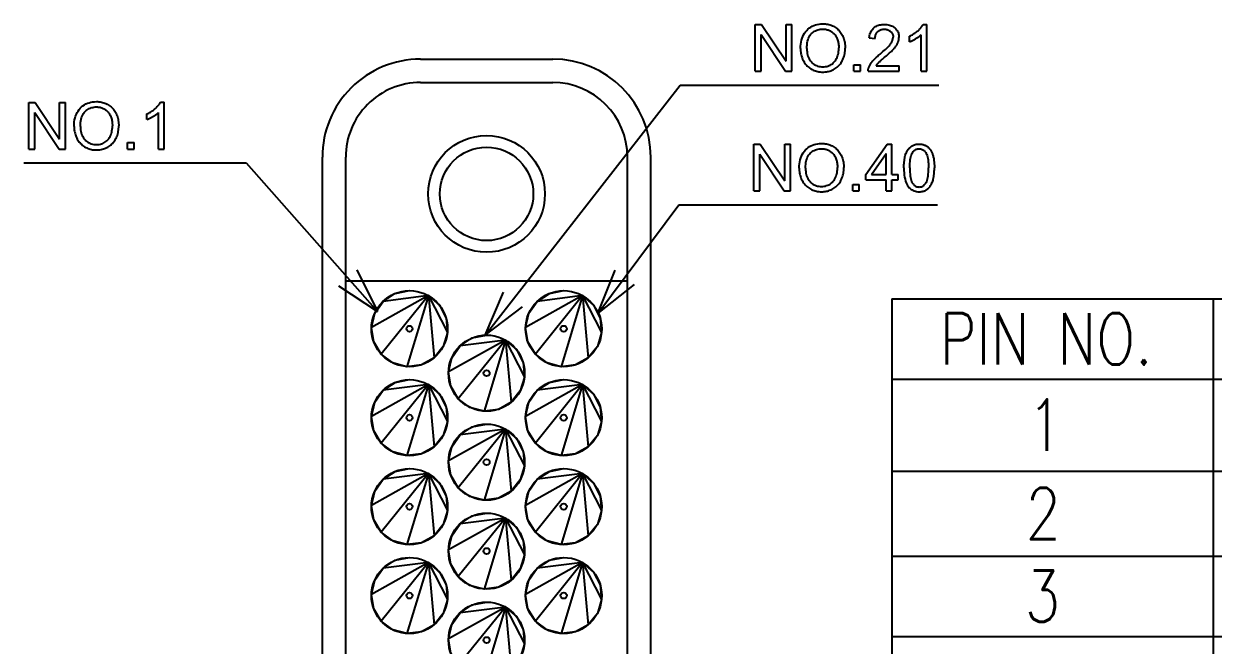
# Model space of a CAD drawing. Extents: x 260 to 819, y -886 to -454.
# Drawn here: x 453.9 to 513.7, y -659.4 to -628.1 of the extents above; entities that cross this region are included whole.
import ezdxf

# ---------------------------------------------------------------- set-up
doc = ezdxf.new("R2010")
doc.units = 0
doc.header["$LTSCALE"] = 150
doc.header["$MEASUREMENT"] = 0
doc.layers.get('0').update_dxf_attribs({"color": 6, "linetype": 'CONTINUOUS'})
doc.layers.add('현배선도', color=7, linetype='CONTINUOUS')
doc.styles.get("Standard").update_dxf_attribs({"font": 'romans.shx', "width": 0.8, "bigfont": 'whgtxt.shx'})

msp = doc.modelspace()

# ---------------------------------------------------------------- linework, layer by layer
at = {"color": 7, "linetype": 'Continuous'}
for p, q in [((493.866, -628.145), (493.96, -628.135)), ((493.96, -628.135), (494.057, -628.131)), ((494.057, -628.131), (494.122, -628.133)), ((494.122, -628.133), (494.185, -628.138)), ((494.185, -628.138), (494.247, -628.145)), ((490.652, -630.523), (490.652, -628.173)), ((490.652, -628.173), (490.971, -628.173)), ((490.951, -628.676), (492.185, -630.523)), ((490.951, -630.523), (490.951, -628.676)), ((490.971, -628.173), (492.206, -630.018)), ((492.206, -630.018), (492.206, -628.173)), ((492.206, -628.173), (492.504, -628.173)), ((492.504, -630.523), (492.504, -628.173)), ((493.045, -628.768), (493.086, -628.684)), ((493.086, -628.684), (493.133, -628.605)), ((493.133, -628.605), (493.186, -628.531)), ((493.186, -628.531), (493.246, -628.462)), ((493.246, -628.462), (493.311, -628.399)), ((493.311, -628.399), (493.379, -628.343)), ((493.369, -628.789), (493.405, -628.729)), ((493.379, -628.343), (493.451, -628.294)), ((493.405, -628.729), (493.445, -628.674)), ((493.445, -628.674), (493.491, -628.626)), ((493.451, -628.294), (493.527, -628.25)), ((493.491, -628.626), (493.539, -628.583)), ((493.527, -628.25), (493.606, -628.214)), ((493.539, -628.583), (493.589, -628.544)), ((493.589, -628.544), (493.642, -628.51)), ((493.606, -628.214), (493.689, -628.184)), ((493.642, -628.51), (493.696, -628.481)), ((493.689, -628.184), (493.775, -628.161)), ((493.696, -628.481), (493.752, -628.456)), ((493.752, -628.456), (493.809, -628.435)), ((493.775, -628.161), (493.866, -628.145)), ((493.809, -628.435), (493.869, -628.419)), ((493.869, -628.419), (493.93, -628.408)), ((493.93, -628.408), (493.994, -628.401)), ((493.994, -628.401), (494.059, -628.399)), ((494.059, -628.399), (494.105, -628.4)), ((494.105, -628.4), (494.15, -628.404)), ((494.15, -628.404), (494.194, -628.41)), ((494.194, -628.41), (494.237, -628.418)), ((494.237, -628.418), (494.28, -628.428)), ((494.247, -628.145), (494.307, -628.156)), ((494.28, -628.428), (494.321, -628.441)), ((494.307, -628.156), (494.367, -628.17)), ((494.321, -628.441), (494.362, -628.457)), ((494.362, -628.457), (494.401, -628.474)), ((494.367, -628.17), (494.425, -628.187)), ((494.401, -628.474), (494.44, -628.494)), ((494.425, -628.187), (494.481, -628.208)), ((494.44, -628.494), (494.478, -628.517)), ((494.478, -628.517), (494.514, -628.541)), ((494.481, -628.208), (494.537, -628.231)), ((494.514, -628.541), (494.549, -628.568)), ((494.537, -628.231), (494.591, -628.257)), ((494.549, -628.568), (494.582, -628.596)), ((494.582, -628.596), (494.613, -628.626)), ((494.591, -628.257), (494.644, -628.287)), ((494.613, -628.626), (494.642, -628.659)), ((494.642, -628.659), (494.67, -628.693)), ((494.644, -628.287), (494.695, -628.319)), ((494.67, -628.693), (494.695, -628.729)), ((494.695, -628.319), (494.743, -628.354)), ((494.695, -628.729), (494.719, -628.767)), ((494.743, -628.354), (494.789, -628.391)), ((494.789, -628.391), (494.833, -628.431)), ((494.833, -628.431), (494.874, -628.473)), ((494.874, -628.473), (494.913, -628.518)), ((494.913, -628.518), (494.949, -628.565)), ((494.949, -628.565), (494.982, -628.614)), ((494.982, -628.614), (495.014, -628.666)), ((495.014, -628.666), (495.042, -628.72)), ((495.042, -628.72), (495.068, -628.777)), ((496.401, -628.778), (496.412, -628.717)), ((496.412, -628.717), (496.426, -628.658)), ((496.426, -628.658), (496.444, -628.603)), ((496.444, -628.603), (496.465, -628.551)), ((496.465, -628.551), (496.49, -628.502)), ((496.49, -628.502), (496.518, -628.456)), ((496.518, -628.456), (496.549, -628.413)), ((496.549, -628.413), (496.584, -628.374)), ((496.584, -628.374), (496.622, -628.337)), ((496.622, -628.337), (496.663, -628.304)), ((496.663, -628.304), (496.707, -628.275)), ((496.701, -628.749), (496.71, -628.712)), ((496.707, -628.275), (496.753, -628.249)), ((496.71, -628.712), (496.722, -628.676)), ((496.722, -628.676), (496.736, -628.643)), ((496.736, -628.643), (496.752, -628.611)), ((496.752, -628.611), (496.771, -628.581)), ((496.753, -628.249), (496.803, -628.226)), ((496.771, -628.581), (496.792, -628.553)), ((496.792, -628.553), (496.816, -628.527)), ((496.803, -628.226), (496.855, -628.207)), ((496.816, -628.527), (496.842, -628.504)), ((496.842, -628.504), (496.869, -628.482)), ((496.855, -628.207), (496.91, -628.191)), ((496.869, -628.482), (496.898, -628.464)), ((496.898, -628.464), (496.929, -628.447)), ((496.91, -628.191), (496.967, -628.179)), ((496.929, -628.447), (496.962, -628.433)), ((496.962, -628.433), (496.996, -628.422)), ((496.967, -628.179), (497.027, -628.17)), ((496.996, -628.422), (497.032, -628.413)), ((497.027, -628.17), (497.09, -628.165)), ((497.032, -628.413), (497.069, -628.407)), ((497.069, -628.407), (497.109, -628.403)), ((497.09, -628.165), (497.156, -628.163)), ((497.109, -628.403), (497.149, -628.402)), ((497.149, -628.402), (497.188, -628.403)), ((497.156, -628.163), (497.222, -628.165)), ((497.188, -628.403), (497.225, -628.407)), ((497.222, -628.165), (497.285, -628.171)), ((497.225, -628.407), (497.261, -628.413)), ((497.261, -628.413), (497.295, -628.421)), ((497.285, -628.171), (497.346, -628.18)), ((497.295, -628.421), (497.328, -628.432)), ((497.328, -628.432), (497.359, -628.445)), ((497.346, -628.18), (497.404, -628.193)), ((497.359, -628.445), (497.389, -628.46)), ((497.389, -628.46), (497.417, -628.478)), ((497.404, -628.193), (497.459, -628.21)), ((497.417, -628.478), (497.444, -628.498)), ((497.444, -628.498), (497.469, -628.52)), ((497.459, -628.21), (497.511, -628.231)), ((497.469, -628.52), (497.492, -628.544)), ((497.492, -628.544), (497.513, -628.569)), ((497.511, -628.231), (497.56, -628.255)), ((497.513, -628.569), (497.532, -628.596)), ((497.532, -628.596), (497.548, -628.623)), ((497.548, -628.623), (497.561, -628.651)), ((497.56, -628.255), (497.607, -628.283)), ((497.561, -628.651), (497.572, -628.681)), ((497.572, -628.681), (497.581, -628.711)), ((497.581, -628.711), (497.587, -628.743)), ((497.607, -628.283), (497.65, -628.315)), ((497.65, -628.315), (497.691, -628.351)), ((497.691, -628.351), (497.729, -628.389)), ((497.729, -628.389), (497.762, -628.43)), ((497.762, -628.43), (497.792, -628.472)), ((497.792, -628.472), (497.817, -628.515)), ((497.817, -628.515), (497.839, -628.561)), ((497.839, -628.561), (497.857, -628.608)), ((497.857, -628.608), (497.871, -628.658)), ((497.871, -628.658), (497.88, -628.708)), ((497.88, -628.708), (497.886, -628.761)), ((498.422, -628.753), (498.47, -628.73)), ((498.47, -628.73), (498.517, -628.706)), ((498.517, -628.706), (498.562, -628.681)), ((498.562, -628.681), (498.606, -628.655)), ((498.606, -628.655), (498.649, -628.627)), ((498.649, -628.627), (498.691, -628.599)), ((498.691, -628.599), (498.731, -628.57)), ((498.731, -628.57), (498.77, -628.54)), ((498.77, -628.54), (498.808, -628.509)), ((498.808, -628.509), (498.845, -628.478)), ((498.845, -628.478), (498.881, -628.445)), ((498.881, -628.445), (498.914, -628.413)), ((498.914, -628.413), (498.944, -628.381)), ((498.931, -628.744), (498.955, -628.724)), ((498.944, -628.381), (498.973, -628.35)), ((498.955, -628.724), (498.978, -628.704)), ((498.973, -628.35), (499, -628.318)), ((498.978, -628.704), (498.999, -628.684)), ((498.999, -630.523), (498.999, -628.684)), ((499, -628.318), (499.025, -628.287)), ((499.025, -628.287), (499.047, -628.256)), ((499.047, -628.256), (499.067, -628.225)), ((499.067, -628.225), (499.086, -628.194)), ((499.086, -628.194), (499.102, -628.163)), ((499.102, -628.163), (499.288, -628.163)), ((499.288, -630.523), (499.288, -628.163)), ((492.932, -629.378), (492.935, -629.264)), ((492.935, -629.264), (492.944, -629.155)), ((492.944, -629.155), (492.96, -629.05)), ((492.96, -629.05), (492.982, -628.951)), ((492.982, -628.951), (493.01, -628.857)), ((493.01, -628.857), (493.045, -628.768)), ((493.252, -629.383), (493.255, -629.28)), ((493.255, -629.28), (493.262, -629.183)), ((493.262, -629.183), (493.274, -629.092)), ((493.274, -629.092), (493.291, -629.007)), ((493.291, -629.007), (493.312, -628.929)), ((493.312, -628.929), (493.338, -628.856)), ((493.338, -628.856), (493.369, -628.789)), ((494.719, -628.767), (494.741, -628.807)), ((494.741, -628.807), (494.762, -628.849)), ((494.762, -628.849), (494.78, -628.892)), ((494.78, -628.892), (494.797, -628.937)), ((494.797, -628.937), (494.811, -628.984)), ((494.811, -628.984), (494.824, -629.032)), ((494.824, -629.032), (494.834, -629.081)), ((494.834, -629.081), (494.843, -629.132)), ((494.843, -629.132), (494.85, -629.184)), ((494.85, -629.184), (494.855, -629.238)), ((494.855, -629.238), (494.858, -629.293)), ((494.858, -629.293), (494.859, -629.35)), ((495.068, -628.777), (495.092, -628.835)), ((495.092, -628.835), (495.112, -628.894)), ((495.112, -628.894), (495.13, -628.955)), ((495.13, -628.955), (495.145, -629.017)), ((495.145, -629.017), (495.157, -629.081)), ((495.157, -629.081), (495.167, -629.146)), ((495.167, -629.146), (495.174, -629.213)), ((495.174, -629.213), (495.178, -629.281)), ((495.178, -629.281), (495.179, -629.351)), ((496.393, -628.843), (496.401, -628.778)), ((496.393, -628.843), (496.689, -628.874)), ((496.689, -628.874), (496.691, -628.83)), ((496.691, -628.83), (496.695, -628.789)), ((496.695, -628.789), (496.701, -628.749)), ((497.26, -629.373), (497.31, -629.324)), ((497.31, -629.324), (497.354, -629.278)), ((497.354, -629.278), (497.393, -629.235)), ((497.393, -629.235), (497.428, -629.194)), ((497.428, -629.194), (497.457, -629.156)), ((497.457, -629.156), (497.483, -629.12)), ((497.483, -629.12), (497.506, -629.084)), ((497.506, -629.084), (497.526, -629.048)), ((497.526, -629.048), (497.543, -629.013)), ((497.543, -629.013), (497.558, -628.978)), ((497.558, -628.978), (497.57, -628.943)), ((497.57, -628.943), (497.58, -628.909)), ((497.58, -628.909), (497.586, -628.876)), ((497.586, -628.876), (497.59, -628.842)), ((497.587, -628.743), (497.591, -628.776)), ((497.59, -628.842), (497.592, -628.809)), ((497.591, -628.776), (497.592, -628.809)), ((497.665, -629.35), (497.69, -629.32)), ((497.69, -629.32), (497.713, -629.291)), ((497.713, -629.291), (497.734, -629.262)), ((497.734, -629.262), (497.754, -629.233)), ((497.754, -629.233), (497.772, -629.204)), ((497.772, -629.204), (497.789, -629.176)), ((497.789, -629.176), (497.804, -629.148)), ((497.804, -629.148), (497.818, -629.121)), ((497.818, -629.121), (497.831, -629.093)), ((497.831, -629.093), (497.842, -629.066)), ((497.842, -629.066), (497.851, -629.038)), ((497.851, -629.038), (497.86, -629.011)), ((497.86, -629.011), (497.868, -628.983)), ((497.868, -628.983), (497.874, -628.956)), ((497.874, -628.956), (497.879, -628.928)), ((497.879, -628.928), (497.883, -628.9)), ((497.883, -628.9), (497.886, -628.872)), ((497.886, -628.761), (497.888, -628.816)), ((497.886, -628.872), (497.888, -628.844)), ((497.888, -628.844), (497.888, -628.816)), ((498.422, -629.032), (498.422, -628.753)), ((498.422, -629.032), (498.449, -629.022)), ((498.449, -629.022), (498.477, -629.01)), ((498.477, -629.01), (498.506, -628.998)), ((498.506, -628.998), (498.535, -628.985)), ((498.535, -628.985), (498.565, -628.97)), ((498.565, -628.97), (498.596, -628.955)), ((498.596, -628.955), (498.628, -628.938)), ((498.628, -628.938), (498.66, -628.921)), ((498.66, -628.921), (498.692, -628.903)), ((498.692, -628.903), (498.726, -628.883)), ((498.726, -628.883), (498.759, -628.863)), ((498.759, -628.863), (498.791, -628.843)), ((498.791, -628.843), (498.822, -628.824)), ((498.822, -628.824), (498.851, -628.804)), ((498.851, -628.804), (498.879, -628.784)), ((498.879, -628.784), (498.905, -628.764)), ((498.905, -628.764), (498.931, -628.744)), ((473.82, -629.91), (480.47, -629.91)), ((492.932, -629.378), (492.933, -629.44)), ((492.933, -629.44), (492.937, -629.501)), ((492.937, -629.501), (492.944, -629.561)), ((492.944, -629.561), (492.953, -629.621)), ((492.953, -629.621), (492.966, -629.68)), ((492.966, -629.68), (492.98, -629.738)), ((492.98, -629.738), (492.998, -629.796)), ((492.998, -629.796), (493.018, -629.853)), ((493.018, -629.853), (493.041, -629.909)), ((493.041, -629.909), (493.067, -629.965)), ((493.252, -629.383), (493.255, -629.466)), ((493.255, -629.466), (493.262, -629.546)), ((493.262, -629.546), (493.273, -629.622)), ((493.273, -629.622), (493.289, -629.694)), ((493.289, -629.694), (493.31, -629.763)), ((493.31, -629.763), (493.335, -629.828)), ((493.335, -629.828), (493.364, -629.89)), ((493.364, -629.89), (493.399, -629.948)), ((494.714, -629.943), (494.748, -629.883)), ((494.748, -629.883), (494.777, -629.82)), ((494.777, -629.82), (494.802, -629.752)), ((494.802, -629.752), (494.822, -629.679)), ((494.822, -629.679), (494.838, -629.603)), ((494.838, -629.603), (494.85, -629.523)), ((494.85, -629.523), (494.856, -629.438)), ((494.856, -629.438), (494.859, -629.35)), ((495.035, -629.991), (495.062, -629.934)), ((495.062, -629.934), (495.087, -629.875)), ((495.087, -629.875), (495.109, -629.815)), ((495.109, -629.815), (495.127, -629.753)), ((495.127, -629.753), (495.143, -629.69)), ((495.143, -629.69), (495.156, -629.625)), ((495.156, -629.625), (495.166, -629.559)), ((495.166, -629.559), (495.174, -629.491)), ((495.174, -629.491), (495.178, -629.422)), ((495.178, -629.422), (495.179, -629.351)), ((496.619, -629.947), (496.651, -629.913)), ((496.651, -629.913), (496.685, -629.879)), ((496.685, -629.879), (496.722, -629.844)), ((496.722, -629.844), (496.76, -629.808)), ((496.76, -629.808), (496.802, -629.771)), ((496.802, -629.771), (496.845, -629.733)), ((496.845, -629.733), (496.891, -629.694)), ((496.891, -629.694), (496.939, -629.654)), ((496.939, -629.654), (497.013, -629.593)), ((497.013, -629.593), (497.083, -629.534)), ((497.016, -629.946), (497.055, -629.912)), ((497.055, -629.912), (497.098, -629.875)), ((497.083, -629.534), (497.147, -629.477)), ((497.098, -629.875), (497.144, -629.836)), ((497.144, -629.836), (497.194, -629.794)), ((497.147, -629.477), (497.206, -629.424)), ((497.194, -629.794), (497.255, -629.742)), ((497.206, -629.424), (497.26, -629.373)), ((497.255, -629.742), (497.312, -629.693)), ((497.312, -629.693), (497.365, -629.646)), ((497.365, -629.646), (497.415, -629.601)), ((497.415, -629.601), (497.461, -629.559)), ((497.461, -629.559), (497.504, -629.519)), ((497.504, -629.519), (497.543, -629.481)), ((497.543, -629.481), (497.578, -629.445)), ((497.578, -629.445), (497.611, -629.411)), ((497.611, -629.411), (497.639, -629.38)), ((497.639, -629.38), (497.665, -629.35)), ((490.652, -630.523), (490.951, -630.523)), ((492.185, -630.523), (492.504, -630.523)), ((493.067, -629.965), (493.095, -630.019)), ((493.095, -630.019), (493.125, -630.071)), ((493.125, -630.071), (493.159, -630.121)), ((493.159, -630.121), (493.194, -630.168)), ((493.194, -630.168), (493.233, -630.213)), ((493.233, -630.213), (493.274, -630.256)), ((493.274, -630.256), (493.317, -630.296)), ((493.317, -630.296), (493.363, -630.334)), ((493.363, -630.334), (493.411, -630.37)), ((493.399, -629.948), (493.438, -630.002)), ((493.411, -630.37), (493.462, -630.403)), ((493.438, -630.002), (493.481, -630.053)), ((493.462, -630.403), (493.515, -630.433)), ((493.481, -630.053), (493.528, -630.099)), ((493.515, -630.433), (493.57, -630.46)), ((493.528, -630.099), (493.577, -630.141)), ((493.57, -630.46), (493.626, -630.485)), ((493.577, -630.141), (493.628, -630.177)), ((493.626, -630.485), (493.683, -630.505)), ((493.628, -630.177), (493.682, -630.209)), ((493.682, -630.209), (493.738, -630.236)), ((493.683, -630.505), (493.741, -630.523)), ((493.738, -630.236), (493.797, -630.258)), ((493.741, -630.523), (493.801, -630.537)), ((493.797, -630.258), (493.858, -630.275)), ((493.858, -630.275), (493.921, -630.287)), ((493.921, -630.287), (493.986, -630.295)), ((493.986, -630.295), (494.054, -630.297)), ((494.054, -630.297), (494.123, -630.295)), ((494.123, -630.295), (494.189, -630.287)), ((494.189, -630.287), (494.253, -630.275)), ((494.253, -630.275), (494.315, -630.257)), ((494.294, -630.54), (494.351, -630.527)), ((494.315, -630.257), (494.374, -630.235)), ((494.351, -630.527), (494.408, -630.511)), ((494.374, -630.235), (494.431, -630.208)), ((494.408, -630.511), (494.464, -630.492)), ((494.431, -630.208), (494.485, -630.176)), ((494.464, -630.492), (494.519, -630.47)), ((494.485, -630.176), (494.536, -630.139)), ((494.519, -630.47), (494.573, -630.446)), ((494.536, -630.139), (494.585, -630.097)), ((494.573, -630.446), (494.626, -630.418)), ((494.585, -630.097), (494.632, -630.05)), ((494.626, -630.418), (494.678, -630.388)), ((494.632, -630.05), (494.675, -629.999)), ((494.675, -629.999), (494.714, -629.943)), ((494.678, -630.388), (494.727, -630.354)), ((494.727, -630.354), (494.774, -630.319)), ((494.774, -630.319), (494.819, -630.28)), ((494.819, -630.28), (494.861, -630.239)), ((494.861, -630.239), (494.9, -630.195)), ((494.9, -630.195), (494.938, -630.148)), ((494.938, -630.148), (494.972, -630.098)), ((494.972, -630.098), (495.005, -630.046)), ((495.005, -630.046), (495.035, -629.991)), ((495.625, -630.523), (495.625, -630.194)), ((495.625, -630.194), (495.954, -630.194)), ((495.625, -630.523), (495.954, -630.523)), ((495.954, -630.523), (495.954, -630.194)), ((496.338, -630.502), (496.339, -630.482)), ((496.338, -630.502), (496.338, -630.523)), ((496.338, -630.523), (497.892, -630.523)), ((496.339, -630.482), (496.34, -630.461)), ((496.34, -630.461), (496.342, -630.441)), ((496.342, -630.441), (496.345, -630.421)), ((496.345, -630.421), (496.349, -630.401)), ((496.349, -630.401), (496.353, -630.381)), ((496.353, -630.381), (496.359, -630.361)), ((496.359, -630.361), (496.365, -630.342)), ((496.365, -630.342), (496.372, -630.323)), ((496.372, -630.323), (496.384, -630.291)), ((496.384, -630.291), (496.398, -630.259)), ((496.398, -630.259), (496.414, -630.228)), ((496.414, -630.228), (496.431, -630.196)), ((496.431, -630.196), (496.449, -630.165)), ((496.449, -630.165), (496.469, -630.134)), ((496.469, -630.134), (496.49, -630.103)), ((496.49, -630.103), (496.512, -630.072)), ((496.512, -630.072), (496.536, -630.041)), ((496.536, -630.041), (496.562, -630.01)), ((496.562, -630.01), (496.589, -629.979)), ((496.589, -629.979), (496.619, -629.947)), ((496.739, -630.246), (496.749, -630.23)), ((496.739, -630.246), (497.892, -630.246)), ((496.749, -630.23), (496.759, -630.214)), ((496.759, -630.214), (496.77, -630.199)), ((496.77, -630.199), (496.782, -630.183)), ((496.782, -630.183), (496.794, -630.167)), ((496.794, -630.167), (496.806, -630.152)), ((496.806, -630.152), (496.819, -630.136)), ((496.819, -630.136), (496.832, -630.121)), ((496.832, -630.121), (496.846, -630.105)), ((496.846, -630.105), (496.861, -630.089)), ((496.861, -630.089), (496.877, -630.072)), ((496.877, -630.072), (496.898, -630.053)), ((496.898, -630.053), (496.922, -630.03)), ((496.922, -630.03), (496.95, -630.005)), ((496.95, -630.005), (496.981, -629.977)), ((496.981, -629.977), (497.016, -629.946)), ((497.892, -630.523), (497.892, -630.246)), ((498.999, -630.523), (499.288, -630.523)), ((473.82, -631.085), (480.47, -631.085)), ((493.801, -630.537), (493.863, -630.549)), ((493.863, -630.549), (493.926, -630.557)), ((493.926, -630.557), (493.99, -630.561)), ((493.99, -630.561), (494.056, -630.563)), ((494.056, -630.563), (494.116, -630.562)), ((494.116, -630.562), (494.176, -630.557)), ((494.176, -630.557), (494.236, -630.55)), ((494.236, -630.55), (494.294, -630.54)), ((477.078, -643.799), (486.877, -631.219)), ((486.877, -631.219), (499.89, -631.219)), ((454.119, -634.44), (454.119, -632.09)), ((454.119, -632.09), (454.438, -632.09)), ((454.438, -632.09), (455.672, -633.935)), ((455.672, -633.935), (455.672, -632.09)), ((455.672, -632.09), (455.971, -632.09)), ((455.971, -634.44), (455.971, -632.09)), ((456.713, -632.379), (456.777, -632.316)), ((456.777, -632.316), (456.846, -632.26)), ((456.846, -632.26), (456.918, -632.21)), ((456.918, -632.21), (456.993, -632.167)), ((456.993, -632.167), (457.073, -632.131)), ((457.073, -632.131), (457.156, -632.101)), ((457.156, -632.101), (457.242, -632.078)), ((457.242, -632.078), (457.332, -632.061)), ((457.332, -632.061), (457.426, -632.052)), ((457.336, -632.336), (457.397, -632.325)), ((457.397, -632.325), (457.46, -632.318)), ((457.426, -632.052), (457.524, -632.048)), ((457.46, -632.318), (457.525, -632.316)), ((457.524, -632.048), (457.588, -632.05)), ((457.525, -632.316), (457.571, -632.317)), ((457.571, -632.317), (457.617, -632.321)), ((457.588, -632.05), (457.651, -632.054)), ((457.617, -632.321), (457.661, -632.327)), ((457.651, -632.054), (457.713, -632.062)), ((457.661, -632.327), (457.704, -632.335)), ((457.713, -632.062), (457.774, -632.073)), ((457.774, -632.073), (457.833, -632.087)), ((457.833, -632.087), (457.891, -632.104)), ((457.891, -632.104), (457.948, -632.124)), ((457.948, -632.124), (458.003, -632.148)), ((458.003, -632.148), (458.058, -632.174)), ((458.058, -632.174), (458.111, -632.204)), ((458.111, -632.204), (458.162, -632.236)), ((458.162, -632.236), (458.21, -632.271)), ((458.21, -632.271), (458.256, -632.308)), ((458.256, -632.308), (458.3, -632.348)), ((460.521, -632.362), (460.554, -632.33)), ((460.554, -632.33), (460.585, -632.298)), ((460.585, -632.298), (460.614, -632.267)), ((460.614, -632.267), (460.641, -632.235)), ((460.641, -632.235), (460.666, -632.204)), ((460.666, -632.204), (460.688, -632.173)), ((460.688, -632.173), (460.708, -632.142)), ((460.708, -632.142), (460.727, -632.111)), ((460.727, -632.111), (460.743, -632.08)), ((460.743, -632.08), (460.929, -632.08)), ((460.929, -634.44), (460.929, -632.08)), ((454.417, -632.593), (455.652, -634.44)), ((454.417, -634.44), (454.417, -632.593)), ((456.427, -632.967), (456.449, -632.868)), ((456.449, -632.868), (456.477, -632.774)), ((456.477, -632.774), (456.512, -632.685)), ((456.512, -632.685), (456.553, -632.601)), ((456.553, -632.601), (456.6, -632.522)), ((456.6, -632.522), (456.653, -632.448)), ((456.653, -632.448), (456.713, -632.379)), ((456.741, -633.009), (456.757, -632.924)), ((456.757, -632.924), (456.779, -632.846)), ((456.779, -632.846), (456.805, -632.773)), ((456.805, -632.773), (456.836, -632.706)), ((456.836, -632.706), (456.872, -632.646)), ((456.872, -632.646), (456.912, -632.591)), ((456.912, -632.591), (456.957, -632.543)), ((456.957, -632.543), (457.006, -632.5)), ((457.006, -632.5), (457.056, -632.461)), ((457.056, -632.461), (457.108, -632.427)), ((457.108, -632.427), (457.162, -632.398)), ((457.162, -632.398), (457.218, -632.373)), ((457.218, -632.373), (457.276, -632.352)), ((457.276, -632.352), (457.336, -632.336)), ((457.704, -632.335), (457.746, -632.345)), ((457.746, -632.345), (457.788, -632.358)), ((457.788, -632.358), (457.828, -632.374)), ((457.828, -632.374), (457.868, -632.391)), ((457.868, -632.391), (457.907, -632.411)), ((457.907, -632.411), (457.945, -632.434)), ((457.945, -632.434), (457.981, -632.458)), ((457.981, -632.458), (458.016, -632.485)), ((458.016, -632.485), (458.049, -632.513)), ((458.049, -632.513), (458.08, -632.543)), ((458.08, -632.543), (458.109, -632.576)), ((458.109, -632.576), (458.136, -632.61)), ((458.136, -632.61), (458.162, -632.646)), ((458.162, -632.646), (458.186, -632.684)), ((458.186, -632.684), (458.208, -632.724)), ((458.208, -632.724), (458.228, -632.766)), ((458.228, -632.766), (458.247, -632.809)), ((458.247, -632.809), (458.263, -632.854)), ((458.263, -632.854), (458.278, -632.901)), ((458.278, -632.901), (458.29, -632.948)), ((458.3, -632.348), (458.341, -632.39)), ((458.341, -632.39), (458.379, -632.434)), ((458.379, -632.434), (458.415, -632.482)), ((458.415, -632.482), (458.449, -632.531)), ((458.449, -632.531), (458.48, -632.583)), ((458.48, -632.583), (458.509, -632.637)), ((458.509, -632.637), (458.535, -632.694)), ((458.535, -632.694), (458.558, -632.752)), ((458.558, -632.752), (458.579, -632.811)), ((458.579, -632.811), (458.597, -632.872)), ((458.597, -632.872), (458.612, -632.934)), ((460.063, -632.67), (460.111, -632.647)), ((460.063, -632.949), (460.063, -632.67)), ((460.09, -632.939), (460.118, -632.927)), ((460.111, -632.647), (460.157, -632.623)), ((460.118, -632.927), (460.147, -632.915)), ((460.147, -632.915), (460.176, -632.901)), ((460.157, -632.623), (460.203, -632.598)), ((460.176, -632.901), (460.206, -632.887)), ((460.203, -632.598), (460.247, -632.571)), ((460.206, -632.887), (460.237, -632.872)), ((460.237, -632.872), (460.268, -632.855)), ((460.247, -632.571), (460.29, -632.544)), ((460.268, -632.855), (460.301, -632.838)), ((460.29, -632.544), (460.332, -632.516)), ((460.301, -632.838), (460.333, -632.819)), ((460.332, -632.516), (460.372, -632.487)), ((460.333, -632.819), (460.367, -632.8)), ((460.367, -632.8), (460.4, -632.78)), ((460.372, -632.487), (460.411, -632.457)), ((460.4, -632.78), (460.432, -632.76)), ((460.411, -632.457), (460.449, -632.426)), ((460.432, -632.76), (460.462, -632.74)), ((460.449, -632.426), (460.486, -632.395)), ((460.462, -632.74), (460.492, -632.721)), ((460.486, -632.395), (460.521, -632.362)), ((460.492, -632.721), (460.52, -632.701)), ((460.52, -632.701), (460.546, -632.681)), ((460.546, -632.681), (460.572, -632.661)), ((460.572, -632.661), (460.596, -632.641)), ((460.596, -632.641), (460.619, -632.621)), ((460.619, -632.621), (460.64, -632.601)), ((460.64, -634.44), (460.64, -632.601)), ((456.399, -633.295), (456.402, -633.181)), ((456.399, -633.295), (456.4, -633.357)), ((456.4, -633.357), (456.404, -633.418)), ((456.402, -633.181), (456.411, -633.072)), ((456.404, -633.418), (456.411, -633.478)), ((456.411, -633.072), (456.427, -632.967)), ((456.411, -633.478), (456.42, -633.538)), ((456.719, -633.3), (456.722, -633.197)), ((456.719, -633.3), (456.721, -633.383)), ((456.721, -633.383), (456.728, -633.463)), ((456.722, -633.197), (456.729, -633.1)), ((456.728, -633.463), (456.74, -633.539)), ((456.729, -633.1), (456.741, -633.009)), ((458.289, -633.596), (458.305, -633.52)), ((458.29, -632.948), (458.301, -632.998)), ((458.301, -632.998), (458.31, -633.049)), ((458.305, -633.52), (458.316, -633.44)), ((458.31, -633.049), (458.317, -633.101)), ((458.316, -633.44), (458.323, -633.355)), ((458.317, -633.101), (458.322, -633.155)), ((458.322, -633.155), (458.324, -633.21)), ((458.323, -633.355), (458.325, -633.267)), ((458.324, -633.21), (458.325, -633.267)), ((458.612, -632.934), (458.624, -632.998)), ((458.623, -633.542), (458.633, -633.476)), ((458.624, -632.998), (458.634, -633.063)), ((458.633, -633.476), (458.64, -633.408)), ((458.634, -633.063), (458.641, -633.13)), ((458.64, -633.408), (458.645, -633.339)), ((458.641, -633.13), (458.645, -633.198)), ((458.645, -633.198), (458.646, -633.268)), ((458.645, -633.339), (458.646, -633.268)), ((460.063, -632.949), (460.09, -632.939)), ((456.42, -633.538), (456.432, -633.597)), ((456.432, -633.597), (456.447, -633.655)), ((456.447, -633.655), (456.465, -633.713)), ((456.465, -633.713), (456.485, -633.77)), ((456.485, -633.77), (456.508, -633.826)), ((456.508, -633.826), (456.533, -633.882)), ((456.533, -633.882), (456.561, -633.936)), ((456.561, -633.936), (456.592, -633.988)), ((456.592, -633.988), (456.625, -634.038)), ((456.625, -634.038), (456.661, -634.085)), ((456.661, -634.085), (456.7, -634.13)), ((456.74, -633.539), (456.756, -633.611)), ((456.756, -633.611), (456.776, -633.68)), ((456.776, -633.68), (456.801, -633.745)), ((456.801, -633.745), (456.831, -633.807)), ((456.831, -633.807), (456.865, -633.864)), ((456.865, -633.864), (456.904, -633.919)), ((456.904, -633.919), (456.948, -633.969)), ((456.948, -633.969), (456.994, -634.016)), ((456.994, -634.016), (457.044, -634.057)), ((457.044, -634.057), (457.095, -634.094)), ((457.095, -634.094), (457.149, -634.126)), ((457.149, -634.126), (457.205, -634.153)), ((457.841, -634.152), (457.897, -634.125)), ((457.897, -634.125), (457.951, -634.093)), ((457.951, -634.093), (458.003, -634.056)), ((458.003, -634.056), (458.052, -634.014)), ((458.052, -634.014), (458.099, -633.967)), ((458.099, -633.967), (458.142, -633.916)), ((458.142, -633.916), (458.18, -633.86)), ((458.18, -633.86), (458.214, -633.8)), ((458.214, -633.8), (458.244, -633.736)), ((458.244, -633.736), (458.269, -633.668)), ((458.269, -633.668), (458.289, -633.596)), ((458.327, -634.156), (458.367, -634.112)), ((458.367, -634.112), (458.404, -634.065)), ((458.404, -634.065), (458.439, -634.015)), ((458.439, -634.015), (458.472, -633.963)), ((458.472, -633.963), (458.502, -633.908)), ((458.502, -633.908), (458.529, -633.851)), ((458.529, -633.851), (458.554, -633.792)), ((458.554, -633.792), (458.575, -633.732)), ((458.575, -633.732), (458.594, -633.67)), ((458.594, -633.67), (458.61, -633.607)), ((458.61, -633.607), (458.623, -633.542)), ((459.092, -634.44), (459.092, -634.111)), ((459.092, -634.111), (459.42, -634.111)), ((459.42, -634.44), (459.42, -634.111)), ((454.119, -634.44), (454.417, -634.44)), ((455.652, -634.44), (455.971, -634.44)), ((456.7, -634.13), (456.74, -634.173)), ((456.74, -634.173), (456.784, -634.213)), ((456.784, -634.213), (456.83, -634.251)), ((456.83, -634.251), (456.878, -634.286)), ((456.878, -634.286), (456.929, -634.32)), ((456.929, -634.32), (456.982, -634.35)), ((456.982, -634.35), (457.036, -634.377)), ((457.036, -634.377), (457.092, -634.401)), ((457.092, -634.401), (457.149, -634.422)), ((457.149, -634.422), (457.208, -634.44)), ((457.205, -634.153), (457.264, -634.175)), ((457.208, -634.44), (457.268, -634.454)), ((457.264, -634.175), (457.324, -634.192)), ((457.268, -634.454), (457.33, -634.466)), ((457.324, -634.192), (457.387, -634.204)), ((457.33, -634.466), (457.392, -634.474)), ((457.387, -634.204), (457.453, -634.211)), ((457.392, -634.474), (457.457, -634.478)), ((457.453, -634.211), (457.521, -634.214)), ((457.457, -634.478), (457.522, -634.48)), ((457.521, -634.214), (457.59, -634.211)), ((457.522, -634.48), (457.583, -634.479)), ((457.583, -634.479), (457.643, -634.474)), ((457.59, -634.211), (457.656, -634.204)), ((457.643, -634.474), (457.702, -634.467)), ((457.656, -634.204), (457.72, -634.192)), ((457.702, -634.467), (457.761, -634.457)), ((457.72, -634.192), (457.782, -634.174)), ((457.761, -634.457), (457.818, -634.444)), ((457.782, -634.174), (457.841, -634.152)), ((457.818, -634.444), (457.875, -634.428)), ((457.875, -634.428), (457.931, -634.409)), ((457.931, -634.409), (457.985, -634.387)), ((457.985, -634.387), (458.04, -634.362)), ((458.04, -634.362), (458.093, -634.335)), ((458.093, -634.335), (458.145, -634.305)), ((458.145, -634.305), (458.194, -634.271)), ((458.194, -634.271), (458.241, -634.236)), ((458.241, -634.236), (458.285, -634.197)), ((458.285, -634.197), (458.327, -634.156)), ((459.092, -634.44), (459.42, -634.44)), ((460.64, -634.44), (460.929, -634.44)), ((490.587, -636.543), (490.587, -634.193)), ((490.587, -634.193), (490.906, -634.193)), ((490.885, -634.696), (492.119, -636.543)), ((490.885, -636.543), (490.885, -634.696)), ((490.906, -634.193), (492.14, -636.038)), ((492.14, -636.038), (492.14, -634.193)), ((492.14, -634.193), (492.438, -634.193)), ((492.438, -636.543), (492.438, -634.193)), ((492.979, -634.788), (493.02, -634.704)), ((493.02, -634.704), (493.067, -634.625)), ((493.067, -634.625), (493.121, -634.551)), ((493.121, -634.551), (493.181, -634.482)), ((493.181, -634.482), (493.245, -634.419)), ((493.245, -634.419), (493.314, -634.363)), ((493.314, -634.363), (493.386, -634.313)), ((493.339, -634.748), (493.38, -634.694)), ((493.38, -634.694), (493.425, -634.646)), ((493.386, -634.313), (493.461, -634.27)), ((493.425, -634.646), (493.474, -634.603)), ((493.461, -634.27), (493.54, -634.234)), ((493.474, -634.603), (493.524, -634.564)), ((493.524, -634.564), (493.576, -634.53)), ((493.54, -634.234), (493.623, -634.204)), ((493.576, -634.53), (493.63, -634.5)), ((493.623, -634.204), (493.71, -634.181)), ((493.63, -634.5), (493.686, -634.475)), ((493.686, -634.475), (493.744, -634.455)), ((493.71, -634.181), (493.8, -634.164)), ((493.744, -634.455), (493.803, -634.439)), ((493.8, -634.164), (493.894, -634.154)), ((493.803, -634.439), (493.865, -634.428)), ((493.865, -634.428), (493.928, -634.421)), ((493.894, -634.154), (493.992, -634.151)), ((493.928, -634.421), (493.993, -634.419)), ((493.992, -634.151), (494.056, -634.153)), ((493.993, -634.419), (494.039, -634.42)), ((494.039, -634.42), (494.084, -634.423)), ((494.056, -634.153), (494.119, -634.157)), ((494.084, -634.423), (494.129, -634.429)), ((494.119, -634.157), (494.181, -634.165)), ((494.129, -634.429), (494.172, -634.438)), ((494.172, -634.438), (494.214, -634.448)), ((494.181, -634.165), (494.242, -634.176)), ((494.214, -634.448), (494.256, -634.461)), ((494.242, -634.176), (494.301, -634.19)), ((494.256, -634.461), (494.296, -634.477)), ((494.296, -634.477), (494.336, -634.494)), ((494.301, -634.19), (494.359, -634.207)), ((494.336, -634.494), (494.375, -634.514)), ((494.359, -634.207), (494.416, -634.227)), ((494.375, -634.514), (494.412, -634.537)), ((453.869, -635.136), (465.056, -635.136)), ((465.056, -635.136), (471.658, -642.614)), ((468.885, -737.164), (468.885, -634.845)), ((470.06, -737.164), (470.06, -634.845)), ((484.23, -737.164), (484.23, -634.845)), ((485.405, -737.164), (485.405, -634.845)), ((492.866, -635.398), (492.87, -635.284)), ((492.87, -635.284), (492.879, -635.174)), ((492.879, -635.174), (492.895, -635.07)), ((492.895, -635.07), (492.917, -634.971)), ((492.917, -634.971), (492.945, -634.877)), ((492.945, -634.877), (492.979, -634.788)), ((493.187, -635.403), (493.189, -635.3)), ((493.189, -635.3), (493.196, -635.203)), ((493.196, -635.203), (493.208, -635.112)), ((493.208, -635.112), (493.225, -635.027)), ((493.225, -635.027), (493.246, -634.948)), ((493.246, -634.948), (493.273, -634.876)), ((493.273, -634.876), (493.304, -634.809)), ((493.304, -634.809), (493.339, -634.748)), ((492.866, -635.398), (492.868, -635.46)), ((492.868, -635.46), (492.872, -635.521)), ((492.872, -635.521), (492.879, -635.581)), ((492.879, -635.581), (492.888, -635.641)), ((492.888, -635.641), (492.9, -635.7)), ((492.9, -635.7), (492.915, -635.758)), ((492.915, -635.758), (492.932, -635.816)), ((492.932, -635.816), (492.953, -635.873)), ((492.953, -635.873), (492.975, -635.929)), ((493.187, -635.403), (493.189, -635.486)), ((493.189, -635.486), (493.196, -635.566)), ((493.196, -635.566), (493.208, -635.642)), ((493.208, -635.642), (493.224, -635.714)), ((493.224, -635.714), (493.244, -635.783)), ((493.244, -635.783), (493.269, -635.848)), ((493.269, -635.848), (493.299, -635.909)), ((493.299, -635.909), (493.333, -635.967)), ((492.975, -635.929), (493.001, -635.985)), ((493.001, -635.985), (493.029, -636.039)), ((493.029, -636.039), (493.06, -636.091)), ((493.06, -636.091), (493.093, -636.141)), ((493.093, -636.141), (493.129, -636.188)), ((493.129, -636.188), (493.167, -636.233)), ((493.167, -636.233), (493.208, -636.276)), ((493.208, -636.276), (493.252, -636.316)), ((493.252, -636.316), (493.298, -636.354)), ((493.298, -636.354), (493.346, -636.389)), ((493.333, -635.967), (493.372, -636.022)), ((493.346, -636.389), (493.397, -636.423)), ((493.372, -636.022), (493.415, -636.072)), ((493.397, -636.423), (493.45, -636.453)), ((493.415, -636.072), (493.462, -636.119)), ((493.45, -636.453), (493.504, -636.48)), ((493.462, -636.119), (493.511, -636.16)), ((493.504, -636.48), (493.56, -636.504)), ((493.511, -636.16), (493.563, -636.197)), ((493.56, -636.504), (493.617, -636.525)), ((493.563, -636.197), (493.617, -636.229)), ((493.617, -636.229), (493.673, -636.256)), ((493.673, -636.256), (493.731, -636.278)), ((493.731, -636.278), (493.792, -636.295)), ((493.792, -636.295), (493.855, -636.307)), ((493.855, -636.307), (493.921, -636.314)), ((493.921, -636.314), (493.988, -636.317)), ((493.988, -636.317), (494.057, -636.314)), ((494.057, -636.314), (494.124, -636.307)), ((494.124, -636.307), (494.188, -636.295)), ((494.188, -636.295), (494.249, -636.277)), ((494.249, -636.277), (494.308, -636.255)), ((494.308, -636.255), (494.365, -636.228)), ((494.342, -636.531), (494.398, -636.512)), ((494.365, -636.228), (494.419, -636.196)), ((490.587, -636.543), (490.885, -636.543)), ((492.119, -636.543), (492.438, -636.543)), ((493.617, -636.525), (493.676, -636.543)), ((493.676, -636.543), (493.736, -636.557)), ((493.736, -636.557), (493.797, -636.568)), ((493.797, -636.568), (493.86, -636.576)), ((493.86, -636.576), (493.924, -636.581)), ((493.924, -636.581), (493.99, -636.583)), ((493.99, -636.583), (494.051, -636.581)), ((494.051, -636.581), (494.111, -636.577)), ((494.111, -636.577), (494.17, -636.57)), ((494.17, -636.57), (494.228, -636.56)), ((494.228, -636.56), (494.286, -636.547)), ((494.286, -636.547), (494.342, -636.531)), ((482.742, -642.714), (486.812, -637.238)), ((470.612, -640.509), (471.658, -642.614)), ((482.742, -642.714), (483.608, -640.53)), ((470.06, -641.072), (484.23, -641.072)), ((482.742, -642.714), (484.584, -641.255)), ((469.7, -641.314), (471.658, -642.614)), ((477.078, -643.799), (477.993, -641.635)), ((477.078, -643.799), (478.953, -642.382))]:
    msp.add_line(p, q, dxfattribs=at)
at = {"color": 0, "linetype": 'Continuous'}
for p, q in [((494.412, -634.537), (494.449, -634.561)), ((494.416, -634.227), (494.471, -634.251)), ((494.449, -634.561), (494.484, -634.588)), ((494.471, -634.251), (494.525, -634.277)), ((494.484, -634.588), (494.516, -634.616)), ((494.516, -634.616), (494.548, -634.646)), ((494.525, -634.277), (494.578, -634.307)), ((494.548, -634.646), (494.577, -634.678)), ((494.577, -634.678), (494.604, -634.713)), ((494.578, -634.307), (494.629, -634.339)), ((494.604, -634.713), (494.63, -634.749)), ((494.629, -634.339), (494.678, -634.374)), ((494.678, -634.374), (494.724, -634.411)), ((494.724, -634.411), (494.768, -634.451)), ((494.768, -634.451), (494.809, -634.493)), ((494.809, -634.493), (494.847, -634.537)), ((494.847, -634.537), (494.883, -634.584)), ((494.883, -634.584), (494.917, -634.634)), ((494.917, -634.634), (494.948, -634.686)), ((494.948, -634.686), (494.977, -634.74)), ((496.215, -635.716), (497.287, -634.193)), ((496.499, -635.716), (497.235, -634.656)), ((497.235, -635.716), (497.235, -634.656)), ((497.287, -634.193), (497.523, -634.193)), ((497.523, -635.716), (497.523, -634.193)), ((498.205, -634.765), (498.221, -634.713)), ((498.221, -634.713), (498.239, -634.663)), ((498.239, -634.663), (498.259, -634.616)), ((498.259, -634.616), (498.28, -634.571)), ((498.28, -634.571), (498.303, -634.528)), ((498.303, -634.528), (498.328, -634.488)), ((498.328, -634.488), (498.354, -634.45)), ((498.354, -634.45), (498.382, -634.414)), ((498.382, -634.414), (498.412, -634.381)), ((498.412, -634.381), (498.443, -634.35)), ((498.443, -634.35), (498.476, -634.321)), ((498.476, -634.321), (498.511, -634.295)), ((498.505, -634.752), (498.527, -634.691)), ((498.511, -634.295), (498.547, -634.271)), ((498.527, -634.691), (498.553, -634.637)), ((498.547, -634.271), (498.585, -634.251)), ((498.553, -634.637), (498.581, -634.59)), ((498.581, -634.59), (498.606, -634.558)), ((498.585, -634.251), (498.625, -634.233)), ((498.606, -634.558), (498.632, -634.53)), ((498.625, -634.233), (498.667, -634.218)), ((498.632, -634.53), (498.659, -634.504)), ((498.659, -634.504), (498.689, -634.483)), ((498.667, -634.218), (498.71, -634.205)), ((498.689, -634.483), (498.72, -634.464)), ((498.71, -634.205), (498.756, -634.196)), ((498.72, -634.464), (498.752, -634.449)), ((498.752, -634.449), (498.786, -634.437)), ((498.756, -634.196), (498.803, -634.189)), ((498.786, -634.437), (498.822, -634.429)), ((498.803, -634.189), (498.851, -634.185)), ((498.822, -634.429), (498.86, -634.424)), ((498.851, -634.185), (498.902, -634.183)), ((498.86, -634.424), (498.898, -634.422)), ((498.898, -634.422), (498.938, -634.424)), ((498.902, -634.183), (498.939, -634.184)), ((498.938, -634.424), (498.977, -634.43)), ((498.939, -634.184), (498.975, -634.186)), ((498.975, -634.186), (499.011, -634.19)), ((498.977, -634.43), (499.014, -634.439)), ((499.011, -634.19), (499.046, -634.195)), ((499.014, -634.439), (499.049, -634.453)), ((499.046, -634.195), (499.079, -634.202)), ((499.049, -634.453), (499.084, -634.47)), ((499.079, -634.202), (499.112, -634.211)), ((499.084, -634.47), (499.117, -634.491)), ((499.112, -634.211), (499.144, -634.22)), ((499.117, -634.491), (499.149, -634.515)), ((499.144, -634.22), (499.175, -634.232)), ((499.149, -634.515), (499.179, -634.544)), ((499.175, -634.232), (499.204, -634.245)), ((499.179, -634.544), (499.208, -634.577)), ((499.204, -634.245), (499.234, -634.259)), ((499.208, -634.577), (499.236, -634.613)), ((499.234, -634.259), (499.262, -634.275)), ((499.236, -634.613), (499.262, -634.655)), ((499.262, -634.275), (499.289, -634.292)), ((499.262, -634.655), (499.285, -634.705)), ((499.285, -634.705), (499.305, -634.762)), ((499.289, -634.292), (499.315, -634.311)), ((499.315, -634.311), (499.34, -634.331)), ((499.34, -634.331), (499.364, -634.352)), ((499.364, -634.352), (499.387, -634.375)), ((499.387, -634.375), (499.409, -634.399)), ((499.409, -634.399), (499.43, -634.424)), ((499.43, -634.424), (499.45, -634.451)), ((499.45, -634.451), (499.469, -634.479)), ((499.469, -634.479), (499.487, -634.508)), ((499.487, -634.508), (499.505, -634.539)), ((499.505, -634.539), (499.521, -634.571)), ((499.521, -634.571), (499.537, -634.604)), ((499.537, -634.604), (499.552, -634.638)), ((499.552, -634.638), (499.566, -634.674)), ((499.566, -634.674), (499.58, -634.71)), ((499.58, -634.71), (499.592, -634.748)), ((494.63, -634.749), (494.654, -634.787)), ((494.654, -634.787), (494.676, -634.827)), ((494.676, -634.827), (494.696, -634.868)), ((494.696, -634.868), (494.715, -634.912)), ((494.715, -634.912), (494.731, -634.957)), ((494.731, -634.957), (494.746, -635.003)), ((494.746, -635.003), (494.758, -635.051)), ((494.758, -635.051), (494.769, -635.101)), ((494.769, -635.101), (494.778, -635.151)), ((494.778, -635.151), (494.784, -635.204)), ((494.784, -635.204), (494.789, -635.258)), ((494.789, -635.258), (494.792, -635.313)), ((494.792, -635.313), (494.793, -635.369)), ((494.977, -634.74), (495.003, -634.797)), ((495.003, -634.797), (495.026, -634.854)), ((495.026, -634.854), (495.047, -634.914)), ((495.047, -634.914), (495.064, -634.975)), ((495.064, -634.975), (495.08, -635.037)), ((495.08, -635.037), (495.092, -635.101)), ((495.092, -635.101), (495.101, -635.166)), ((495.101, -635.166), (495.108, -635.233)), ((495.108, -635.233), (495.112, -635.301)), ((495.112, -635.301), (495.114, -635.371)), ((498.135, -635.384), (498.136, -635.302)), ((498.136, -635.302), (498.139, -635.224)), ((498.139, -635.224), (498.143, -635.148)), ((498.143, -635.148), (498.149, -635.076)), ((498.149, -635.076), (498.157, -635.008)), ((498.157, -635.008), (498.166, -634.942)), ((498.166, -634.942), (498.177, -634.88)), ((498.177, -634.88), (498.19, -634.821)), ((498.19, -634.821), (498.205, -634.765)), ((498.432, -635.384), (498.434, -635.272)), ((498.434, -635.272), (498.438, -635.167)), ((498.438, -635.167), (498.445, -635.069)), ((498.445, -635.069), (498.456, -634.979)), ((498.456, -634.979), (498.469, -634.896)), ((498.469, -634.896), (498.486, -634.82)), ((498.486, -634.82), (498.505, -634.752)), ((499.305, -634.762), (499.323, -634.828)), ((499.323, -634.828), (499.337, -634.901)), ((499.337, -634.901), (499.35, -634.982)), ((499.35, -634.982), (499.359, -635.071)), ((499.359, -635.071), (499.366, -635.167)), ((499.366, -635.167), (499.37, -635.272)), ((499.37, -635.272), (499.371, -635.384)), ((499.592, -634.748), (499.604, -634.788)), ((499.604, -634.788), (499.615, -634.828)), ((499.615, -634.828), (499.625, -634.871)), ((499.625, -634.871), (499.634, -634.916)), ((499.634, -634.916), (499.642, -634.965)), ((499.642, -634.965), (499.649, -635.016)), ((499.649, -635.016), (499.655, -635.07)), ((499.655, -635.07), (499.659, -635.127)), ((499.659, -635.127), (499.663, -635.187)), ((499.663, -635.187), (499.666, -635.25)), ((499.666, -635.25), (499.667, -635.315)), ((499.667, -635.315), (499.668, -635.384)), ((494.648, -635.963), (494.682, -635.903)), ((494.682, -635.903), (494.712, -635.839)), ((494.712, -635.839), (494.736, -635.771)), ((494.736, -635.771), (494.757, -635.699)), ((494.757, -635.699), (494.773, -635.623)), ((494.773, -635.623), (494.784, -635.543)), ((494.784, -635.543), (494.791, -635.458)), ((494.791, -635.458), (494.793, -635.369)), ((494.997, -635.953), (495.021, -635.895)), ((495.021, -635.895), (495.043, -635.835)), ((495.043, -635.835), (495.062, -635.773)), ((495.062, -635.773), (495.078, -635.71)), ((495.078, -635.71), (495.091, -635.645)), ((495.091, -635.645), (495.101, -635.579)), ((495.101, -635.579), (495.108, -635.511)), ((495.108, -635.511), (495.112, -635.442)), ((495.112, -635.442), (495.114, -635.371)), ((496.215, -635.98), (496.215, -635.716)), ((496.499, -635.716), (497.235, -635.716)), ((497.523, -635.716), (497.84, -635.716)), ((497.84, -635.98), (497.84, -635.716)), ((498.135, -635.384), (498.138, -635.513)), ((498.138, -635.513), (498.145, -635.634)), ((498.145, -635.634), (498.156, -635.748)), ((498.156, -635.748), (498.173, -635.854)), ((498.173, -635.854), (498.194, -635.954)), ((498.432, -635.384), (498.433, -635.496)), ((498.433, -635.496), (498.437, -635.6)), ((498.437, -635.6), (498.444, -635.696)), ((498.444, -635.696), (498.454, -635.785)), ((498.454, -635.785), (498.466, -635.866)), ((498.466, -635.866), (498.481, -635.939)), ((499.323, -635.938), (499.337, -635.865)), ((499.337, -635.865), (499.35, -635.784)), ((499.35, -635.784), (499.359, -635.695)), ((499.359, -635.695), (499.366, -635.599)), ((499.366, -635.599), (499.37, -635.495)), ((499.37, -635.495), (499.371, -635.384)), ((499.614, -635.943), (499.626, -635.885)), ((499.626, -635.885), (499.637, -635.823)), ((499.637, -635.823), (499.647, -635.757)), ((499.647, -635.757), (499.654, -635.689)), ((499.654, -635.689), (499.66, -635.618)), ((499.66, -635.618), (499.665, -635.543)), ((499.665, -635.543), (499.667, -635.465)), ((499.667, -635.465), (499.668, -635.384)), ((494.398, -636.512), (494.453, -636.49)), ((494.419, -636.196), (494.471, -636.159)), ((494.453, -636.49), (494.507, -636.465)), ((494.471, -636.159), (494.52, -636.117)), ((494.507, -636.465), (494.561, -636.438)), ((494.52, -636.117), (494.566, -636.07)), ((494.561, -636.438), (494.612, -636.407)), ((494.566, -636.07), (494.609, -636.018)), ((494.609, -636.018), (494.648, -635.963)), ((494.612, -636.407), (494.662, -636.374)), ((494.662, -636.374), (494.709, -636.338)), ((494.709, -636.338), (494.753, -636.3)), ((494.753, -636.3), (494.795, -636.258)), ((494.795, -636.258), (494.835, -636.214)), ((494.835, -636.214), (494.872, -636.168)), ((494.872, -636.168), (494.907, -636.118)), ((494.907, -636.118), (494.939, -636.066)), ((494.939, -636.066), (494.97, -636.011)), ((494.97, -636.011), (494.997, -635.953)), ((495.559, -636.543), (495.559, -636.214)), ((495.559, -636.214), (495.888, -636.214)), ((495.888, -636.543), (495.888, -636.214)), ((496.215, -635.98), (497.235, -635.98)), ((497.235, -636.543), (497.235, -635.98)), ((497.523, -635.98), (497.84, -635.98)), ((497.523, -636.543), (497.523, -635.98)), ((498.194, -635.954), (498.219, -636.046)), ((498.219, -636.046), (498.249, -636.13)), ((498.249, -636.13), (498.284, -636.207)), ((498.284, -636.207), (498.324, -636.277)), ((498.324, -636.277), (498.368, -636.339)), ((498.368, -636.339), (498.408, -636.385)), ((498.408, -636.385), (498.451, -636.427)), ((498.451, -636.427), (498.497, -636.463)), ((498.481, -635.939), (498.498, -636.004)), ((498.497, -636.463), (498.546, -636.495)), ((498.498, -636.004), (498.519, -636.062)), ((498.519, -636.062), (498.542, -636.112)), ((498.542, -636.112), (498.567, -636.154)), ((498.546, -636.495), (498.598, -636.522)), ((498.567, -636.154), (498.595, -636.19)), ((498.595, -636.19), (498.624, -636.223)), ((498.624, -636.223), (498.654, -636.252)), ((498.654, -636.252), (498.686, -636.277)), ((498.686, -636.277), (498.719, -636.298)), ((498.719, -636.298), (498.753, -636.315)), ((498.753, -636.315), (498.788, -636.328)), ((498.788, -636.328), (498.825, -636.338)), ((498.825, -636.338), (498.863, -636.344)), ((498.863, -636.344), (498.902, -636.346)), ((498.902, -636.346), (498.941, -636.344)), ((498.941, -636.344), (498.979, -636.338)), ((498.979, -636.338), (499.015, -636.328)), ((499.015, -636.328), (499.051, -636.315)), ((499.051, -636.315), (499.085, -636.298)), ((499.085, -636.298), (499.117, -636.276)), ((499.117, -636.276), (499.149, -636.251)), ((499.149, -636.251), (499.179, -636.222)), ((499.179, -636.222), (499.208, -636.19)), ((499.179, -636.533), (499.219, -636.515)), ((499.208, -636.19), (499.236, -636.153)), ((499.219, -636.515), (499.258, -636.494)), ((499.236, -636.153), (499.262, -636.111)), ((499.258, -636.494), (499.294, -636.471)), ((499.262, -636.111), (499.285, -636.061)), ((499.285, -636.061), (499.305, -636.003)), ((499.294, -636.471), (499.329, -636.444)), ((499.305, -636.003), (499.323, -635.938)), ((499.329, -636.444), (499.362, -636.415)), ((499.362, -636.415), (499.393, -636.384)), ((499.393, -636.384), (499.423, -636.351)), ((499.423, -636.351), (499.451, -636.315)), ((499.451, -636.315), (499.477, -636.277)), ((499.477, -636.277), (499.502, -636.236)), ((499.502, -636.236), (499.524, -636.194)), ((499.524, -636.194), (499.546, -636.148)), ((499.546, -636.148), (499.565, -636.101)), ((499.565, -636.101), (499.583, -636.051)), ((499.583, -636.051), (499.599, -635.999)), ((499.599, -635.999), (499.614, -635.943)), ((495.559, -636.543), (495.888, -636.543)), ((497.235, -636.543), (497.523, -636.543)), ((498.598, -636.522), (498.653, -636.544)), ((498.653, -636.544), (498.711, -636.561)), ((498.711, -636.561), (498.772, -636.573)), ((498.772, -636.573), (498.835, -636.58)), ((498.835, -636.58), (498.902, -636.583)), ((498.902, -636.583), (498.952, -636.581)), ((498.952, -636.581), (499.001, -636.577)), ((499.001, -636.577), (499.049, -636.57)), ((499.049, -636.57), (499.094, -636.561)), ((499.094, -636.561), (499.138, -636.548)), ((499.138, -636.548), (499.179, -636.533)), ((486.812, -637.238), (499.825, -637.238))]:
    msp.add_line(p, q, dxfattribs=at)
at = {"color": 7, "linetype": 'Continuous'}
for points in [[(474.217, -641.812), (471.847, -644.76), (471.469, -644.133), (471.353, -643.411)], [(474.217, -641.812), (471.353, -643.411), (471.517, -642.698), (471.936, -642.098)], [(474.217, -641.812), (473.139, -645.386), (472.432, -645.198), (471.847, -644.76)], [(474.217, -641.812), (471.936, -642.098), (472.549, -641.7), (473.268, -641.56)], [(474.217, -641.812), (474.504, -644.938), (473.865, -645.295), (473.139, -645.386)], [(474.217, -641.812), (474.771, -642.289), (475.106, -642.939), (475.173, -643.668)], [(474.217, -641.812), (475.173, -643.668), (474.962, -644.368), (474.504, -644.938)], [(481.972, -641.812), (479.602, -644.76), (479.224, -644.133), (479.108, -643.411)], [(481.972, -641.812), (479.108, -643.411), (479.272, -642.698), (479.691, -642.098)], [(481.972, -641.812), (480.894, -645.386), (480.187, -645.198), (479.602, -644.76)], [(481.972, -641.812), (479.691, -642.098), (480.305, -641.7), (481.023, -641.56)], [(481.972, -641.812), (482.259, -644.938), (481.62, -645.295), (480.894, -645.386)], [(481.972, -641.812), (482.526, -642.289), (482.861, -642.939), (482.928, -643.668)], [(481.972, -641.812), (482.928, -643.668), (482.717, -644.368), (482.259, -644.938)], [(478.094, -644.05), (475.724, -646.998), (475.346, -646.372), (475.231, -645.649)], [(478.094, -644.05), (475.231, -645.649), (475.395, -644.936), (475.814, -644.337)], [(478.094, -644.05), (477.017, -647.624), (476.31, -647.437), (475.724, -646.998)], [(478.094, -644.05), (475.814, -644.337), (476.427, -643.938), (477.145, -643.798)], [(478.094, -644.05), (478.381, -647.177), (477.742, -647.533), (477.017, -647.624)], [(478.094, -644.05), (478.649, -644.527), (478.984, -645.178), (479.051, -645.906)], [(478.094, -644.05), (479.051, -645.906), (478.839, -646.606), (478.381, -647.177)], [(474.217, -646.288), (471.936, -646.575), (472.549, -646.176), (473.268, -646.037)], [(481.972, -646.288), (479.691, -646.575), (480.305, -646.176), (481.023, -646.037)], [(474.217, -646.288), (471.847, -649.236), (471.469, -648.61), (471.353, -647.888)], [(474.217, -646.288), (471.353, -647.888), (471.517, -647.175), (471.936, -646.575)], [(474.217, -646.288), (473.139, -649.863), (472.432, -649.675), (471.847, -649.236)], [(474.217, -646.288), (474.504, -649.415), (473.865, -649.772), (473.139, -649.863)], [(474.217, -646.288), (474.771, -646.766), (475.106, -647.416), (475.173, -648.144)], [(474.217, -646.288), (475.173, -648.144), (474.962, -648.845), (474.504, -649.415)], [(481.972, -646.288), (479.602, -649.236), (479.224, -648.61), (479.108, -647.888)], [(481.972, -646.288), (479.108, -647.888), (479.272, -647.175), (479.691, -646.575)], [(481.972, -646.288), (480.894, -649.863), (480.187, -649.675), (479.602, -649.236)], [(481.972, -646.288), (482.259, -649.415), (481.62, -649.772), (480.894, -649.863)], [(481.972, -646.288), (482.526, -646.766), (482.861, -647.416), (482.928, -648.144)], [(481.972, -646.288), (482.928, -648.144), (482.717, -648.845), (482.259, -649.415)], [(478.094, -648.527), (475.814, -648.813), (476.427, -648.415), (477.145, -648.275)], [(478.094, -648.527), (475.724, -651.475), (475.346, -650.848), (475.231, -650.126)], [(478.094, -648.527), (475.231, -650.126), (475.395, -649.413), (475.814, -648.813)], [(478.094, -648.527), (477.017, -652.101), (476.31, -651.914), (475.724, -651.475)], [(478.094, -648.527), (478.381, -651.653), (477.742, -652.01), (477.017, -652.101)], [(478.094, -648.527), (478.649, -649.004), (478.984, -649.654), (479.051, -650.383)], [(478.094, -648.527), (479.051, -650.383), (478.839, -651.083), (478.381, -651.653)], [(474.217, -650.765), (471.847, -653.713), (471.469, -653.087), (471.353, -652.364)], [(474.217, -650.765), (471.353, -652.364), (471.517, -651.651), (471.936, -651.052)], [(474.217, -650.765), (473.139, -654.34), (472.432, -654.152), (471.847, -653.713)], [(474.217, -650.765), (471.936, -651.052), (472.549, -650.653), (473.268, -650.513)], [(474.217, -650.765), (474.504, -653.892), (473.865, -654.248), (473.139, -654.34)], [(474.217, -650.765), (474.771, -651.242), (475.106, -651.893), (475.173, -652.621)], [(474.217, -650.765), (475.173, -652.621), (474.962, -653.321), (474.504, -653.892)], [(481.972, -650.765), (479.602, -653.713), (479.224, -653.087), (479.108, -652.364)], [(481.972, -650.765), (479.108, -652.364), (479.272, -651.651), (479.691, -651.052)], [(481.972, -650.765), (480.894, -654.34), (480.187, -654.152), (479.602, -653.713)], [(481.972, -650.765), (479.691, -651.052), (480.305, -650.653), (481.023, -650.513)], [(481.972, -650.765), (482.259, -653.892), (481.62, -654.248), (480.894, -654.34)], [(481.972, -650.765), (482.526, -651.242), (482.861, -651.893), (482.928, -652.621)], [(481.972, -650.765), (482.928, -652.621), (482.717, -653.321), (482.259, -653.892)], [(478.094, -653.004), (475.724, -655.951), (475.346, -655.325), (475.231, -654.603)], [(478.094, -653.004), (475.231, -654.603), (475.395, -653.89), (475.814, -653.29)], [(478.094, -653.004), (477.017, -656.578), (476.31, -656.39), (475.724, -655.951)], [(478.094, -653.004), (475.814, -653.29), (476.427, -652.891), (477.145, -652.752)], [(478.094, -653.004), (478.381, -656.13), (477.742, -656.487), (477.017, -656.578)], [(478.094, -653.004), (478.649, -653.481), (478.984, -654.131), (479.051, -654.859)], [(478.094, -653.004), (479.051, -654.859), (478.839, -655.56), (478.381, -656.13)], [(474.217, -655.242), (471.936, -655.529), (472.549, -655.13), (473.268, -654.99)], [(481.972, -655.242), (479.691, -655.529), (480.305, -655.13), (481.023, -654.99)], [(474.217, -655.242), (471.847, -658.19), (471.469, -657.563), (471.353, -656.841)], [(474.217, -655.242), (471.353, -656.841), (471.517, -656.128), (471.936, -655.529)], [(474.217, -655.242), (473.139, -658.816), (472.432, -658.629), (471.847, -658.19)], [(474.217, -655.242), (474.504, -658.368), (473.865, -658.725), (473.139, -658.816)], [(474.217, -655.242), (474.771, -655.719), (475.106, -656.369), (475.173, -657.098)], [(474.217, -655.242), (475.173, -657.098), (474.962, -657.798), (474.504, -658.368)], [(481.972, -655.242), (479.602, -658.19), (479.224, -657.563), (479.108, -656.841)], [(481.972, -655.242), (479.108, -656.841), (479.272, -656.128), (479.691, -655.529)], [(481.972, -655.242), (480.894, -658.816), (480.187, -658.629), (479.602, -658.19)], [(481.972, -655.242), (482.259, -658.368), (481.62, -658.725), (480.894, -658.816)], [(481.972, -655.242), (482.526, -655.719), (482.861, -656.369), (482.928, -657.098)], [(481.972, -655.242), (482.928, -657.098), (482.717, -657.798), (482.259, -658.368)], [(478.094, -657.48), (475.814, -657.767), (476.427, -657.368), (477.145, -657.228)], [(478.094, -657.48), (475.724, -660.428), (475.346, -659.802), (475.231, -659.079)], [(478.094, -657.48), (475.231, -659.079), (475.395, -658.366), (475.814, -657.767)], [(478.094, -657.48), (477.017, -661.055), (476.31, -660.867), (475.724, -660.428)], [(478.094, -657.48), (478.381, -660.607), (477.742, -660.963), (477.017, -661.055)], [(478.094, -657.48), (478.649, -657.957), (478.984, -658.608), (479.051, -659.336)], [(478.094, -657.48), (479.051, -659.336), (478.839, -660.037), (478.381, -660.607)]]:
    msp.add_lwpolyline(points, dxfattribs=at)
for centre, radius in [((477.145, -636.692), 2.937), ((477.145, -636.692), 2.35), ((473.268, -643.475), 1.915), ((481.023, -643.475), 1.915), ((473.268, -643.475), 0.153), ((481.023, -643.475), 0.153), ((477.145, -645.713), 1.915), ((473.268, -647.952), 1.915), ((477.145, -645.713), 0.153), ((481.023, -647.952), 1.915), ((473.268, -647.952), 0.153), ((481.023, -647.952), 0.153), ((477.145, -650.19), 1.915), ((477.145, -650.19), 0.153), ((473.268, -652.429), 1.915), ((481.023, -652.429), 1.915), ((473.268, -652.429), 0.153), ((481.023, -652.429), 0.153), ((477.145, -654.667), 1.915), ((473.268, -656.905), 1.915), ((477.145, -654.667), 0.153), ((481.023, -656.905), 1.915), ((473.268, -656.905), 0.153), ((481.023, -656.905), 0.153), ((477.145, -659.144), 1.915), ((477.145, -659.144), 0.153)]:
    msp.add_circle(centre, radius, dxfattribs=at)
for centre, radius, start, end in [((473.82, -634.845), 4.935, 90, 180.00001), ((480.47, -634.845), 4.935, 0, 90), ((473.82, -634.845), 3.76, 90, 180.00001), ((480.47, -634.845), 3.76, 0, 90)]:
    msp.add_arc(centre, radius, start, end, dxfattribs=at)
at = {"layer": '현배선도', "color": 0}
for p, q in [((497.529, -641.971), (497.529, -646.012)), ((497.529, -641.971), (554.867, -641.971)), ((513.692, -641.971), (513.692, -646.012)), ((513.692, -641.971), (513.692, -758.775)), ((513.692, -641.971), (513.692, -766.858)), ((497.529, -646.012), (513.692, -646.012)), ((497.529, -646.012), (497.529, -650.643)), ((513.692, -646.012), (513.692, -650.643)), ((513.692, -646.012), (554.867, -646.012)), ((497.529, -650.643), (513.692, -650.643)), ((497.529, -650.643), (497.529, -654.916)), ((513.692, -650.643), (513.692, -654.916)), ((513.692, -650.643), (554.867, -650.643)), ((497.529, -654.916), (513.692, -654.916)), ((497.529, -654.916), (497.529, -658.957)), ((513.692, -654.916), (513.692, -658.957)), ((513.692, -654.916), (554.867, -654.916)), ((497.529, -658.957), (513.692, -658.957)), ((497.529, -658.957), (497.529, -662.862)), ((513.692, -658.957), (513.692, -662.862)), ((513.692, -658.957), (554.867, -658.957))]:
    msp.add_line(p, q, dxfattribs=at)

# ---------------------------------------------------------------- texts
at = {"layer": '현배선도', "color": 0, "width": 0.8}
for s, height, p in [('PIN NO.', 2.5833, (499.932, -645.276)), ('1', 2.583, (504.355, -649.618)), ('2', 2.583, (504.257, -654.069)), ('3', 2.583, (504.223, -658.221))]:
    msp.add_text(s, height=height, dxfattribs=at).set_placement(p)

doc.saveas('drawing.dxf')
